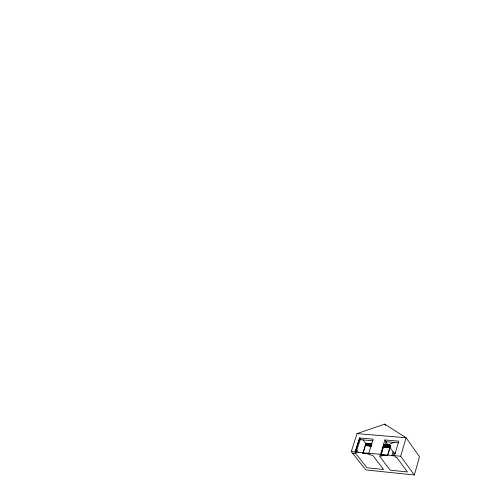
<?xml version="1.0" encoding="UTF-8"?>
<svg xmlns="http://www.w3.org/2000/svg" width="500" height="500" viewBox="0 0 500 500"><rect width="100%" height="100%" fill="white"/><g stroke="black" fill="none" stroke-linecap="round" stroke-linejoin="round"><path stroke-width="0.75" d="M414.356 475L419.487 456.775L406.087 437.738L384.731 424.125L357.013 433.612L351.275 451.581L365.838 469.938L414.356 475L400.688 456.256L394.5 455.675L398.794 441.144L384.919 439.944L380.556 454.35L380.95 454.875L387.638 455.625L381.044 455L384.044 444.812L383.688 447.075L383.406 446.931M400.688 456.256L406.087 437.738L357.013 433.612M393.169 456.037L394.044 453.075L389.888 447.388M391.975 455.425L393.069 451.75M388.581 447.519C388.413 447.219 389.588 442.525 388.2 447.481M388.675 447.406L389.312 445.281L388.956 447.55M388.769 447.531L389.594 445.431M389.344 447.587L389.7 445.319L389.344 447.587L390.075 445.35L389.725 447.619M389.156 447.569L389.794 445.444M389.538 447.6L390.169 445.481M389.631 447.494L390.356 445.494M387.544 455.5L390.6 445.281L384.031 444.694L380.95 454.875M387.856 454.894L390.6 445.281M385.188 447.212L385.544 444.95L385.825 445.094M385.562 447.244L385.919 444.981L385.562 447.244L386.3 445.019L385.944 447.275M385.375 447.225L386.012 445.112M385.756 447.262L386.394 445.144M385.85 447.15L386.581 445.163M386.037 447.169L386.675 445.05L386.319 447.312M386.131 447.294L386.956 445.194M386.506 447.331C389.231 438.819 384.394 452.837 387.612 445.131C385.519 452.644 389.2 440.163 387.45 447.413M387.069 447.381L387.519 445.244M387.262 447.4L387.9 445.275M387.356 447.287L388.088 445.294M387.544 447.306L388.181 445.181L387.825 447.45M387.638 447.431L388.462 445.325M388.013 447.463L388.65 445.344M383.5 447.056L384.325 444.956M384.062 447.106C386.062 440.238 382.075 451.456 385.075 445.025C382.581 452.55 386.725 439.694 384.812 447.175M383.875 447.094L384.513 444.975M384.438 447.144L384.888 445.006M384.475 447.463L386.213 441.706L384.919 439.944M384.625 447.156L385.45 445.062M369.356 445.906C368.663 445.863 371.238 441.05 368.888 445.75C371.125 440.938 367.75 445.831 368.619 445.838M369.169 445.887L370.006 443.812M369.444 445.8L370.094 443.7L369.725 445.938M369.538 445.925L370.375 443.844M369.913 445.956C372.669 437.55 367.788 451.406 371.019 443.781C368.881 451.225 372.638 438.856 370.831 446.037M370.462 446.006L370.931 443.894M370.65 446.025L371.3 443.925M370.737 445.913L371.481 443.944M371.65 444.675L371.031 446.056L371.681 443.963M368.787 453.237L373.15 439.162L359.569 437.987L355.144 451.944L355.763 453.6L366.956 467.781L383.594 469.494L372.625 455.213L370.125 454.969L368.787 453.237L380.556 454.35M371.306 445.962L371.737 444.569M371.4 446.094L371.831 444.694M365.669 445.575C366.906 439.969 366.037 446.238 365.344 445.425M365.756 445.462L366.413 443.375L366.037 445.606M365.856 445.588L366.694 443.512M366.225 445.625L366.781 443.406L366.225 445.625L367.331 443.456L366.775 445.675L367.7 443.488L367.144 445.706L367.881 443.506L367.512 445.737M366.775 445.675L367.244 443.562M367.144 445.706L367.612 443.594M367.325 445.725L368.162 443.644M367.6 445.631L368.25 443.537L367.881 445.775M367.694 445.756L368.531 443.681M368.062 445.788C368.556 442.556 369.844 443.319 368.519 445.712M368.431 445.825L369.087 443.725M368.988 445.875L369.456 443.762M369.438 454.025L362.881 453.281L366.031 443.219L371.75 443.731M362.981 453.406L366.031 443.219M356.181 452.281L360.175 439.669L359.65 438.094L355.225 452.044L368.869 453.338M387.656 445.087L394.062 442.287M386.213 441.706L398.525 442.781M360.175 439.669L372.956 440.781M383.994 444.812L390.694 445.406M371.85 443.856L365.994 443.338L366.325 443.481M383.356 446.925L383.688 447.075M394.044 453.075L395.594 453.219M351.275 451.581L355.144 451.944M380.631 454.45L394.575 455.775M362.881 453.281L369.344 453.9M352.638 453.3L355.763 453.6M356.806 450.312L358.663 452.681M359.569 437.987L360.906 439.731M362.938 439.806L367.206 445.387M381.044 455L381.869 456.094L379.325 455.85L390.194 470.175L407.4 471.95L396.781 457.519L395.794 457.425L394.5 455.675M385.8 441.781L388.525 445.519M384.731 424.125L385.637 425.375"/></g></svg>
